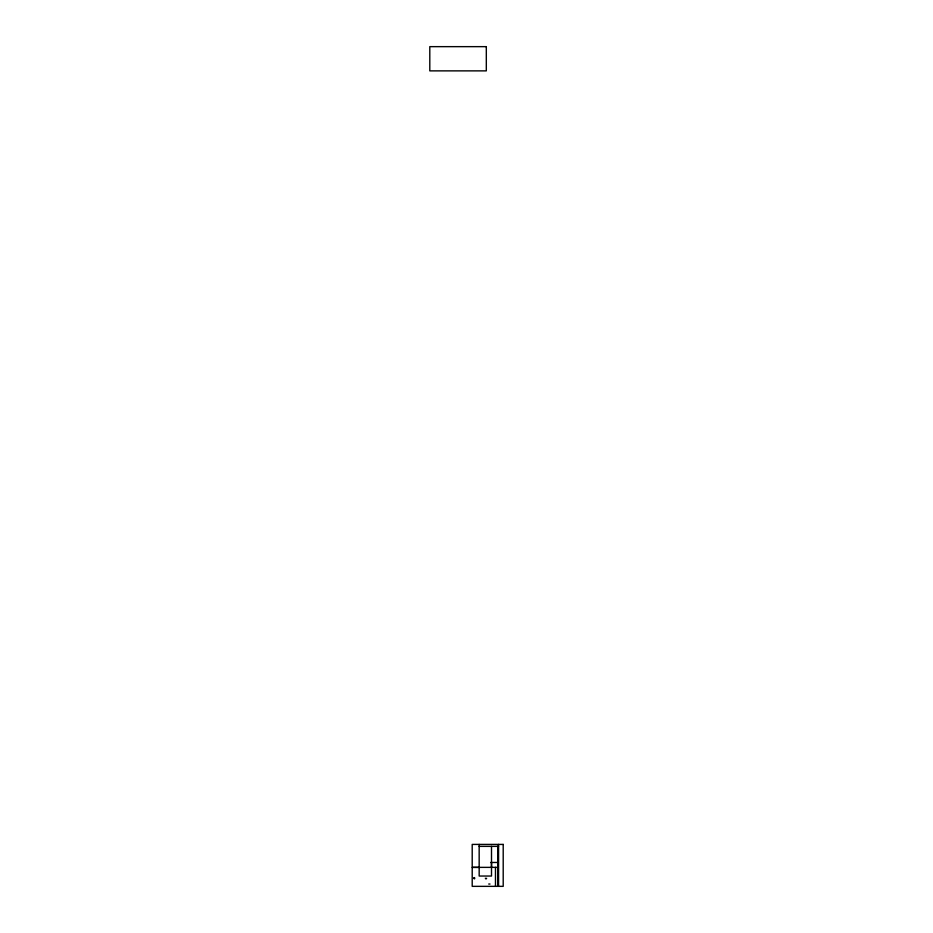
<?xml version="1.0" encoding="UTF-8"?>
<svg xmlns="http://www.w3.org/2000/svg" width="933" height="933" viewBox="0 0 933 933"><rect width="100%" height="100%" fill="white"/><g stroke="black" fill="none" stroke-linecap="round" stroke-linejoin="round"><path stroke-width="1.4" d="M485.335 878.186L485.976 878.979L486.641 878.256M488.717 884.029L490.012 884.029M479.165 846.371L498.572 846.371M490.583 862.465L497.721 862.465L497.721 846.371L497.721 886.35M479.165 867.375L472.203 867.375L497.721 867.363L497.709 862.477M491.504 862.465L491.504 867.328M498.572 844.412L498.572 886.35M495.481 867.34L495.481 886.35M491.504 846.371L491.504 876.04L479.177 876.04L479.165 844.412M473.649 878.256C475.247 880.39 474.955 876.134 473.672 878.128M486.315 46.65L429.798 46.65L429.798 70.873L486.315 70.873L486.315 46.65M503.202 844.412L472.203 844.412L472.203 886.35L503.202 886.35L503.202 844.412"/></g></svg>
